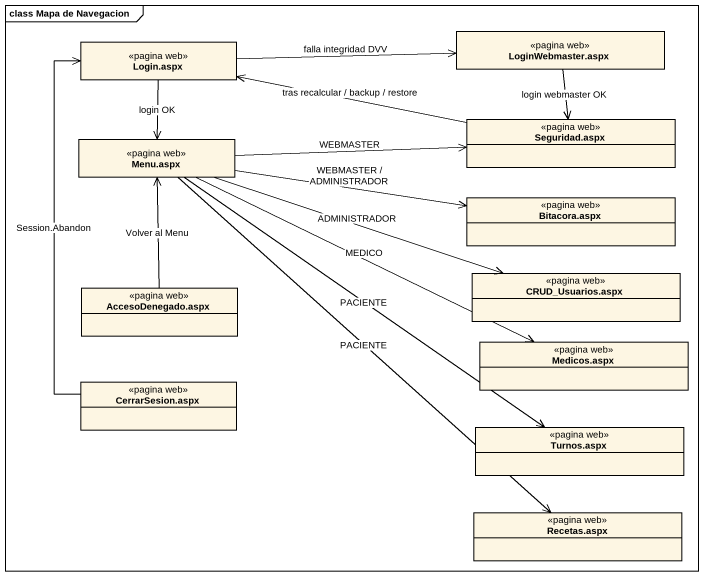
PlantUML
@startuml
mainframe class Mapa de Navegacion
hide circle
hide empty members
class "Login.aspx" as Login_aspx <<pagina web>>
class "LoginWebmaster.aspx" as LoginWebmaster_aspx <<pagina web>>
class "Menu.aspx" as Menu_aspx <<pagina web>>
class "Seguridad.aspx" as Seguridad_aspx <<pagina web>>
class "Bitacora.aspx" as Bitacora_aspx <<pagina web>>
class "AccesoDenegado.aspx" as AccesoDenegado_aspx <<pagina web>>
class "CRUD_Usuarios.aspx" as CRUD_Usuarios_aspx <<pagina web>>
class "Medicos.aspx" as Medicos_aspx <<pagina web>>
class "CerrarSesion.aspx" as CerrarSesion_aspx <<pagina web>>
class "Turnos.aspx" as Turnos_aspx <<pagina web>>
class "Recetas.aspx" as Recetas_aspx <<pagina web>>
Login_aspx -right-> LoginWebmaster_aspx : falla integridad DVV
Login_aspx --> Menu_aspx : login OK
LoginWebmaster_aspx --> Seguridad_aspx : login webmaster OK
Menu_aspx -right-> Seguridad_aspx : WEBMASTER
Menu_aspx -right-> Bitacora_aspx : WEBMASTER / ADMINISTRADOR
Menu_aspx -right-> CRUD_Usuarios_aspx : ADMINISTRADOR
Menu_aspx -right-> Medicos_aspx : MEDICO
Menu_aspx --> Turnos_aspx : PACIENTE
Menu_aspx --> Recetas_aspx : PACIENTE
Seguridad_aspx -left-> Login_aspx : tras recalcular / backup / restore
AccesoDenegado_aspx -up-> Menu_aspx : Volver al Menu
CerrarSesion_aspx -up-> Login_aspx : Session.Abandon
@enduml
